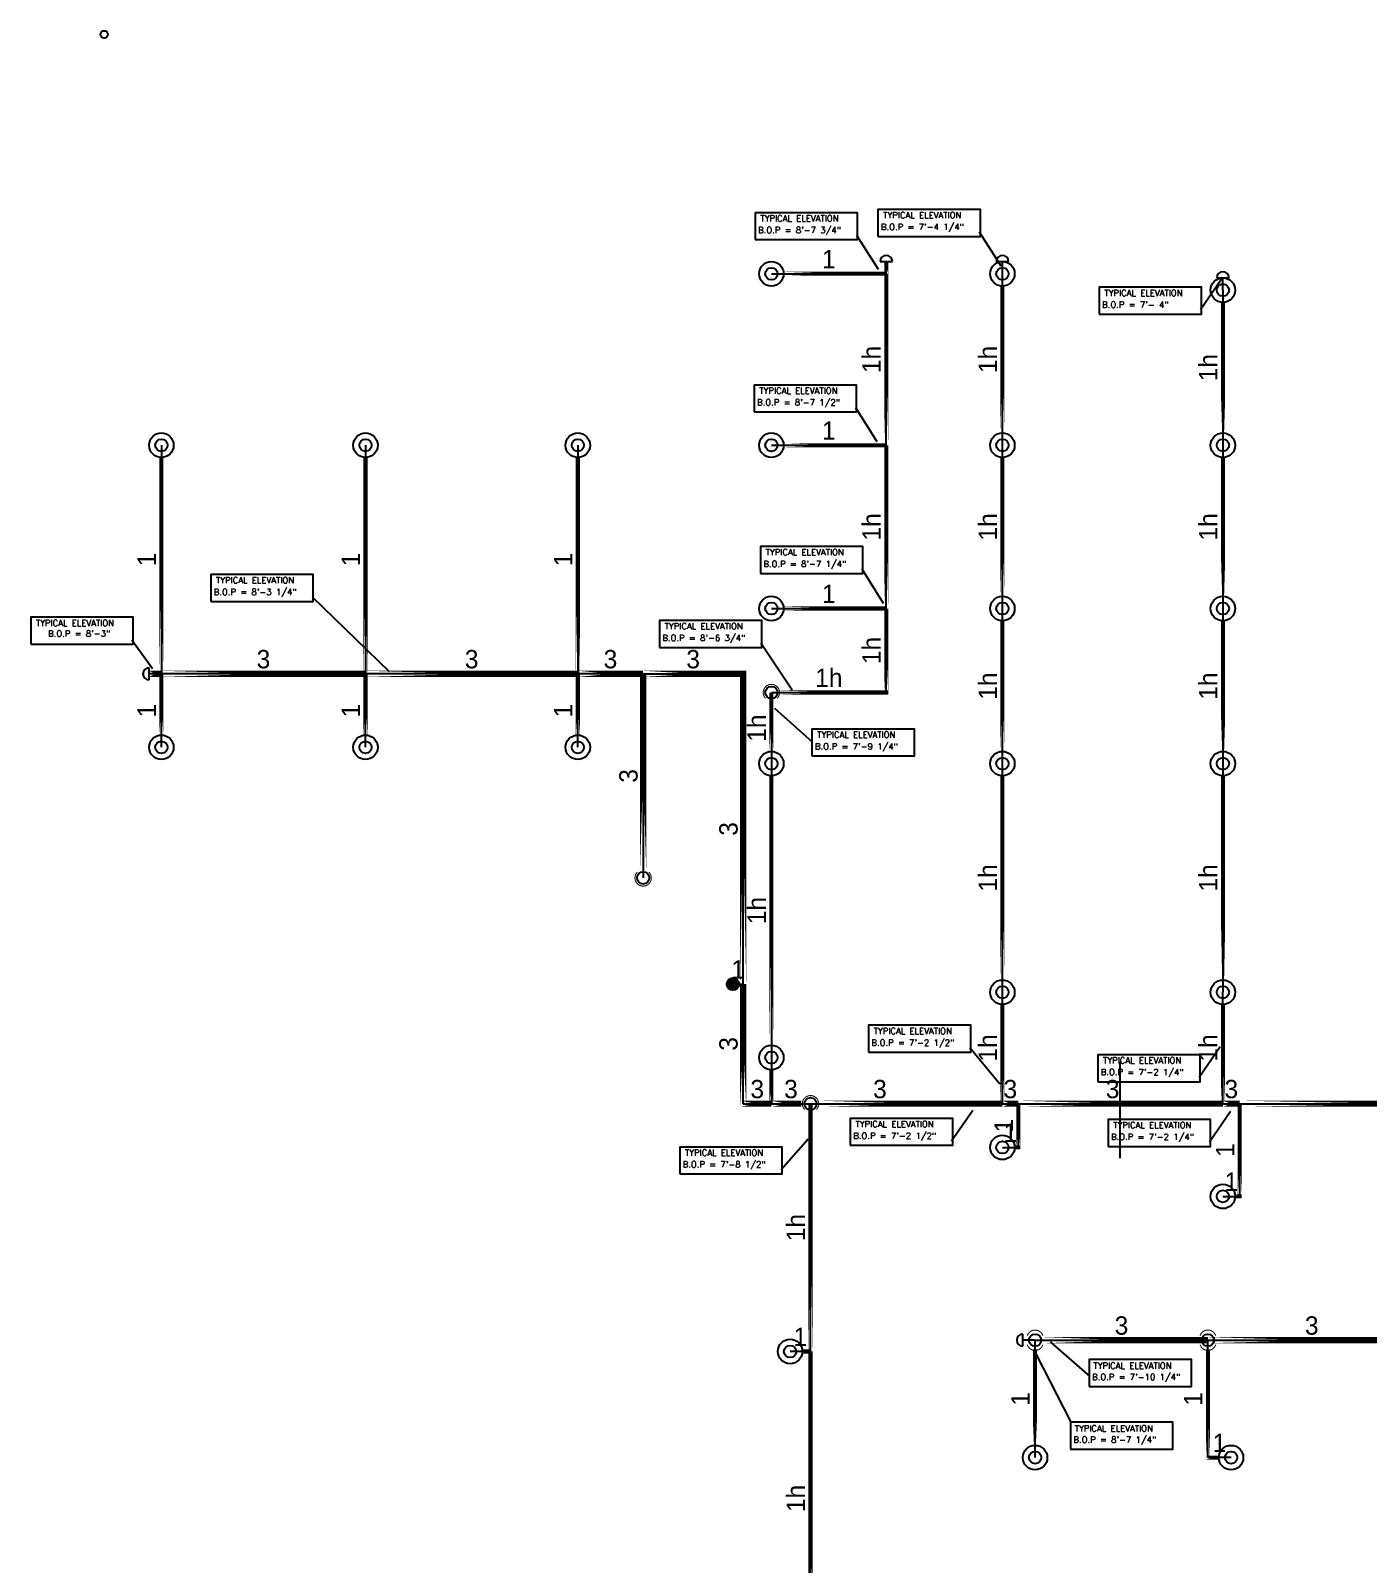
# Model space of a CAD drawing. Header units: inches. Extents: x -3384 to 3968, y -54 to 1448.
# Drawn here: x -3384 to -2729, y 697 to 1448 of the extents above; entities that cross this region are included whole.
import ezdxf
from ezdxf.enums import TextEntityAlignment as Align

# ---------------------------------------------------------------- set-up
doc = ezdxf.new("R2010")
doc.units = ezdxf.units.IN
doc.header["$MEASUREMENT"] = 0
for name, color, linetype in [('conflict', 1, 'Continuous'), ('Coordination', 1, 'Continuous'), ('HEADUP', 1, 'Continuous'), ('PIPEBL', 1, 'Continuous'), ('pipemn', 1, 'Continuous'), ('PIPESPC', 1, 'Continuous'), ('spk-cap', 1, 'Continuous'), ('spk-pipedrop', 1, 'Continuous'), ('spk-piperise', 1, 'Continuous'), ('TIDYPIPE', 1, 'Continuous')]:
    doc.layers.add(name, color=color, linetype=linetype)
doc.styles.add('PIPE', font='PIPE.SHX')
doc.styles.add('ROMAND', font='romand', dxfattribs={"width": 0.75, "height": 1.5})

# ---------------------------------------------------------------- blocks, each defined once
blk = doc.blocks.new('SPRIG1')
for radius in [6, 3]:
    blk.add_circle((0, 0), radius)
blk = doc.blocks.new('drop')
blk.add_circle((0, 0), 3)
for points in [[(0.01, 2.97), (-2.53, -1.59), (-2.62, 1.36)], [(0.01, 2.97), (-2.49, -1.59), (2.52, -1.59)], [(2.52, -1.59), (0.01, 2.97), (2.6, 1.47)], [(2.52, -1.59), (-2.53, -1.59), (0.01, -2.98)]]:
    blk.add_solid(points)
blk = doc.blocks.new('rise')
blk.add_circle((0, 0), 3)
blk = doc.blocks.new('CAP')
blk.add_line((0, 3), (0, -3))
blk.add_arc((0, 0), 3, 270, 90)
blk = doc.blocks.new('PIPESPC')
at = {"layer": 'PIPESPC', "style": 'PIPE', "width": 0.9}
blk.add_attdef('SIZE', text='', height=9, dxfattribs=at).set_placement((0, 4.02), align=Align.CENTER)
at = {"layer": 'PIPESPC', "style": 'PIPE', "flags": 1}
blk.add_attdef('SCHED', (25.3, 3.89), '', height=9, dxfattribs=at)
blk = doc.blocks.new('TIDYRUN')
at = {"const_width": 0.5}
blk.add_lwpolyline([(-2.83, 2.83, -2.414214), (-2.83, -2.83, -1.737895)], format="xyb", dxfattribs=at)
blk = doc.blocks.new('TIDYDROP')
at = {"const_width": 0.5}
for points in [[(-2.18, 3.82, 0.737034), (-2.18, -3.82)], [(2.18, 3.82, -0.737034), (2.18, -3.82)]]:
    blk.add_lwpolyline(points, format="xyb", dxfattribs=at)

msp = doc.modelspace()

# ---------------------------------------------------------------- linework, layer by layer
at = {"layer": 'conflict'}
for p, q in [((-2979.49, 1348.34), (-2968.94, 1331.59)), ((-2919.32, 1349.92), (-2908.78, 1333.17)), ((-2810.96, 1311.81), (-2800.61, 1326.82)), ((-2980.01, 1263.92), (-2969.46, 1247.17)), ((-2976.92, 1184.8), (-2966.37, 1168.05)), ((-3246.17, 1171.07), (-3208.34, 1134.42)), ((-3334.4, 1150.08), (-3324.29, 1135.95)), ((-3026.4, 1148.55), (-3010.99, 1125.55)), ((-3019.68, 1116.59), (-3001.17, 1100)), ((-2924, 950.24), (-2909.19, 932.44)), ((-2811.63, 935.79), (-2801.27, 950.8)), ((-2932.89, 904.6), (-2922.54, 919.61)), ((-2806.62, 904.08), (-2796.27, 919.09)), ((-3016.43, 890.57), (-3003.13, 905.59)), ((-2884.68, 806.1), (-2865.1, 789.15)), ((-2891.43, 799.81), (-2874.72, 767.02))]:
    msp.add_line(p, q, dxfattribs=at)
for points in [[(-2968.97, 1347.67), (-2918.79, 1347.67), (-2918.79, 1360.83), (-2968.97, 1360.83)], [(-3029.13, 1346.09), (-2978.95, 1346.09), (-2978.95, 1359.25), (-3029.13, 1359.25)], [(-2860.6, 1309.56), (-2810.43, 1309.56), (-2810.43, 1322.72), (-2860.6, 1322.72)], [(-3029.65, 1261.67), (-2979.47, 1261.67), (-2979.47, 1274.84), (-3029.65, 1274.84)], [(-3026.56, 1182.55), (-2976.39, 1182.55), (-2976.39, 1195.71), (-3026.56, 1195.71)], [(-3295.82, 1168.82), (-3245.64, 1168.82), (-3245.64, 1181.99), (-3295.82, 1181.99)], [(-3384.02, 1147.95), (-3333.84, 1147.95), (-3333.84, 1161.11), (-3384.02, 1161.11)], [(-3076.04, 1146.3), (-3025.86, 1146.3), (-3025.86, 1159.46), (-3076.04, 1159.46)], [(-3001.29, 1093.11), (-2951.12, 1093.11), (-2951.12, 1106.28), (-3001.29, 1106.28)], [(-2973.64, 947.99), (-2923.46, 947.99), (-2923.46, 961.15), (-2973.64, 961.15)], [(-2861.27, 933.54), (-2811.09, 933.54), (-2811.09, 946.71), (-2861.27, 946.71)], [(-2982.53, 902.35), (-2932.36, 902.35), (-2932.36, 915.51), (-2982.53, 915.51)], [(-2856.27, 901.84), (-2806.09, 901.84), (-2806.09, 915), (-2856.27, 915)], [(-3066.08, 888.32), (-3015.9, 888.32), (-3015.9, 901.49), (-3066.08, 901.49)], [(-2865.53, 784.22), (-2815.36, 784.22), (-2815.36, 797.39), (-2865.53, 797.39)], [(-2874.68, 753.5), (-2824.5, 753.5), (-2824.5, 766.66), (-2874.68, 766.66)]]:
    msp.add_lwpolyline(points, close=True, dxfattribs=at)
at = {"layer": 'Coordination'}
msp.add_line((-2850.25, 896.03), (-2850.25, 943.13), dxfattribs=at)
msp.add_circle((-3348, 1446.65), 1.81, dxfattribs=at)
at = {"layer": 'PIPEBL', "color": 1}
for p, q in [((-2964.9, 1329.35), (-2964.9, 1335.35)), ((-2908, 1329.35), (-2908, 1335.35)), ((-3021.18, 1329.35), (-2964.9, 1329.35)), ((-2964.9, 1245.35), (-2964.9, 1329.35)), ((-2908, 1245.35), (-2908, 1329.35)), ((-2800, 1321.35), (-2800, 1327.35)), ((-2800, 1321.35), (-2800, 1245.35)), ((-3320, 1245.35), (-3320, 1133.35)), ((-3220, 1245.35), (-3220, 1133.35)), ((-3116, 1245.35), (-3116, 1133.35)), ((-3021.18, 1245.35), (-2964.9, 1245.35)), ((-2964.9, 1165.35), (-2964.9, 1245.35)), ((-2908, 1165.35), (-2908, 1245.35)), ((-2800, 1245.35), (-2800, 1165.35)), ((-3021.18, 1165.35), (-2964.9, 1165.35)), ((-2964.9, 1124.19), (-2964.9, 1165.35)), ((-2908, 1089.35), (-2908, 1165.35)), ((-2800, 1165.35), (-2800, 1089.35)), ((-3320, 1097.35), (-3320, 1133.35)), ((-3220, 1097.35), (-3220, 1133.35)), ((-3116, 1097.35), (-3116, 1133.35)), ((-3021.18, 1124.19), (-3021.18, 1089.35)), ((-3021.18, 1124.19), (-2964.9, 1124.19)), ((-3021.18, 1089.35), (-3021.18, 945.35)), ((-2908, 977.35), (-2908, 1089.35)), ((-2800, 1089.35), (-2800, 977.35)), ((-3040, 981.35), (-3035, 981.35)), ((-2908, 922.72), (-2908, 977.35)), ((-2800, 922.72), (-2800, 977.35)), ((-3021.18, 945.35), (-3021.18, 922.72)), ((-3002, 801.35), (-3002, 922.72)), ((-2900.19, 901.35), (-2900.19, 922.72)), ((-2791.73, 877.35), (-2791.73, 922.72)), ((-2908, 901.35), (-2900.19, 901.35)), ((-2800, 877.35), (-2791.73, 877.35)), ((-2892, 749.35), (-2892, 806.87)), ((-2807.34, 749.35), (-2807.34, 806.87)), ((-3002, 801.35), (-3012, 801.35)), ((-3002, 657.35), (-3002, 801.35)), ((-2796, 749.35), (-2807.34, 749.35))]:
    msp.add_line(p, q, dxfattribs=at)
at = {"layer": 'pipemn', "color": 1}
for p, q in [((-3320, 1133.35), (-3326, 1133.35)), ((-3220, 1133.35), (-3320, 1133.35)), ((-3116, 1133.35), (-3220, 1133.35)), ((-3084, 1133.35), (-3116, 1133.35)), ((-3084, 1133.35), (-3035, 1133.35)), ((-3084, 1133.35), (-3084, 1033.35)), ((-3035, 981.35), (-3035, 1133.35)), ((-3035, 922.72), (-3035, 981.35)), ((-3035, 922.72), (-3021.18, 922.72)), ((-3021.18, 922.72), (-3002, 922.72)), ((-3002, 922.72), (-2908, 922.72)), ((-2908, 922.72), (-2900.19, 922.72)), ((-2900.19, 922.72), (-2800, 922.72)), ((-2800, 922.72), (-2791.73, 922.72)), ((-2791.73, 922.72), (-2640, 922.72)), ((-2892, 806.87), (-2898, 806.87)), ((-2892, 806.87), (-2807.34, 806.87)), ((-2807.34, 806.87), (-2705.58, 806.87))]:
    msp.add_line(p, q, dxfattribs=at)
at = {"layer": 'TIDYPIPE', "color": 1}
for points, const_width in [([(-3015.18, 1329.35), (-2964.9, 1329.35)], 2), ([(-2964.9, 1329.35), (-2964.9, 1335.35)], 2), ([(-2964.9, 1245.35), (-2964.9, 1329.35)], 2), ([(-2908, 1251.35), (-2908, 1323.35)], 2), ([(-2800, 1251.35), (-2800, 1315.35)], 2), ([(-3320, 1133.35), (-3320, 1239.35)], 2), ([(-3220, 1133.35), (-3220, 1239.35)], 2), ([(-3116, 1133.35), (-3116, 1239.35)], 2), ([(-3015.18, 1245.35), (-2964.9, 1245.35)], 2), ([(-2964.9, 1165.35), (-2964.9, 1245.35)], 2), ([(-2908, 1171.35), (-2908, 1239.35)], 2), ([(-2800, 1171.35), (-2800, 1239.35)], 2), ([(-3015.18, 1165.35), (-2964.9, 1165.35)], 2), ([(-2964.9, 1123.19), (-2964.9, 1165.35)], 2), ([(-2908, 1095.35), (-2908, 1159.35)], 2), ([(-2800, 1095.35), (-2800, 1159.35)], 2), ([(-3326, 1133.35), (-3320, 1133.35)], 3), ([(-3320, 1133.35), (-3220, 1133.35)], 3), ([(-3220, 1133.35), (-3116, 1133.35)], 3), ([(-3116, 1133.35), (-3084, 1133.35)], 3), ([(-3084, 1133.35), (-3033.5, 1133.35)], 3), ([(-3084, 1037.85), (-3084, 1133.35)], 3), ([(-3035, 981.35), (-3035, 1134.85)], 3), ([(-3320, 1103.35), (-3320, 1133.35)], 2), ([(-3220, 1103.35), (-3220, 1133.35)], 2), ([(-3116, 1103.35), (-3116, 1133.35)], 2), ([(-3021.18, 1095.35), (-3021.18, 1124.19)], 2), ([(-3016.68, 1124.19), (-2963.9, 1124.19)], 2), ([(-3021.18, 951.35), (-3021.18, 1083.35)], 2), ([(-2908, 983.35), (-2908, 1083.35)], 2), ([(-2800, 983.35), (-2800, 1083.35)], 2), ([(-3035, 921.22), (-3035, 981.35)], 3), ([(-2908, 922.72), (-2908, 971.35)], 2), ([(-2800, 922.72), (-2800, 971.35)], 2), ([(-3021.18, 922.72), (-3021.18, 939.35)], 2), ([(-3036.5, 922.72), (-3021.18, 922.72)], 3), ([(-3021.18, 922.72), (-3006.5, 922.72)], 3), ([(-2997.5, 922.72), (-2908, 922.72)], 3), ([(-2908, 922.72), (-2900.19, 922.72)], 3), ([(-2900.19, 922.72), (-2800, 922.72)], 3), ([(-2800, 922.72), (-2791.73, 922.72)], 3), ([(-2791.73, 922.72), (-2640, 922.72)], 3), ([(-3002, 801.35), (-3002, 922.72)], 2), ([(-2900.19, 900.35), (-2900.19, 922.72)], 2), ([(-2791.73, 876.35), (-2791.73, 922.72)], 2), ([(-2902, 901.35), (-2899.19, 901.35)], 2), ([(-2794, 877.35), (-2790.73, 877.35)], 2), ([(-2887.5, 806.87), (-2807.34, 806.87)], 3), ([(-2807.34, 806.87), (-2704.08, 806.87)], 3), ([(-3006, 801.35), (-3002, 801.35)], 2), ([(-3002, 657.35), (-3002, 801.35)], 2), ([(-2892, 755.35), (-2892, 802.37)], 2), ([(-2807.34, 748.35), (-2807.34, 802.37)], 2), ([(-2808.34, 749.35), (-2802, 749.35)], 2)]:
    msp.add_lwpolyline(points, close=True, dxfattribs=dict(at, const_width=const_width))

# ---------------------------------------------------------------- block references
at = {"layer": 'HEADUP'}
for p in [(-3021.18, 1329.35), (-2908, 1329.35), (-2800, 1321.35), (-3320, 1245.35), (-3220, 1245.35), (-3116, 1245.35), (-3021.18, 1245.35), (-2908, 1245.35), (-2800, 1245.35), (-3021.18, 1165.35), (-2908, 1165.35), (-2800, 1165.35), (-3320, 1097.35), (-3220, 1097.35), (-3116, 1097.35), (-3021.18, 1089.35), (-2908, 1089.35), (-2800, 1089.35), (-2908, 977.35), (-2800, 977.35), (-3021.18, 945.35), (-2908, 901.35), (-2800, 877.35), (-3012, 801.35), (-2892, 749.35), (-2796, 749.35)]:
    msp.add_blockref('SPRIG1', p, dxfattribs=at)
at = {"layer": 'PIPESPC'}
ref = msp.add_blockref('PIPESPC', (-2993.04, 1329.35), dxfattribs=at)
ref.add_attrib('SIZE', '1', dxfattribs={"color": 0, "height": 9, "style": 'PIPE'}).set_placement((-2993.04, 1329.35), align=Align.BOTTOM_CENTER)
ref = msp.add_blockref('PIPESPC', (-2964.9, 1287.35), dxfattribs=dict(at, rotation=90))
ref.add_attrib('SIZE', '1h', dxfattribs={"color": 0, "height": 9, "rotation": 90, "style": 'PIPE'}).set_placement((-2964.9, 1287.35), align=Align.BOTTOM_CENTER)
ref = msp.add_blockref('PIPESPC', (-2908, 1287.35), dxfattribs=dict(at, rotation=90))
ref.add_attrib('SIZE', '1h', dxfattribs={"color": 0, "height": 9, "rotation": 90, "style": 'PIPE'}).set_placement((-2908, 1287.35), align=Align.BOTTOM_CENTER)
ref = msp.add_blockref('PIPESPC', (-2800, 1283.35), dxfattribs=dict(at, rotation=90))
ref.add_attrib('SIZE', '1h', dxfattribs={"color": 0, "height": 9, "rotation": 90, "style": 'PIPE'}).set_placement((-2800, 1283.35), align=Align.BOTTOM_CENTER)
ref = msp.add_blockref('PIPESPC', (-2993.04, 1245.35), dxfattribs=at)
ref.add_attrib('SIZE', '1', dxfattribs={"color": 0, "height": 9, "style": 'PIPE'}).set_placement((-2993.04, 1245.35), align=Align.BOTTOM_CENTER)
ref = msp.add_blockref('PIPESPC', (-2964.9, 1205.35), dxfattribs=dict(at, rotation=90))
ref.add_attrib('SIZE', '1h', dxfattribs={"color": 0, "height": 9, "rotation": 90, "style": 'PIPE'}).set_placement((-2964.9, 1205.35), align=Align.BOTTOM_CENTER)
ref = msp.add_blockref('PIPESPC', (-2908, 1205.35), dxfattribs=dict(at, rotation=90))
ref.add_attrib('SIZE', '1h', dxfattribs={"color": 0, "height": 9, "rotation": 90, "style": 'PIPE'}).set_placement((-2908, 1205.35), align=Align.BOTTOM_CENTER)
ref = msp.add_blockref('PIPESPC', (-2800, 1205.35), dxfattribs=dict(at, rotation=90))
ref.add_attrib('SIZE', '1h', dxfattribs={"color": 0, "height": 9, "rotation": 90, "style": 'PIPE'}).set_placement((-2800, 1205.35), align=Align.BOTTOM_CENTER)
ref = msp.add_blockref('PIPESPC', (-3320, 1189.35), dxfattribs=dict(at, rotation=90))
ref.add_attrib('SIZE', '1', dxfattribs={"color": 0, "height": 9, "rotation": 90, "style": 'PIPE'}).set_placement((-3320, 1189.35), align=Align.BOTTOM_CENTER)
ref = msp.add_blockref('PIPESPC', (-3220, 1189.35), dxfattribs=dict(at, rotation=90))
ref.add_attrib('SIZE', '1', dxfattribs={"color": 0, "height": 9, "rotation": 90, "style": 'PIPE'}).set_placement((-3220, 1189.35), align=Align.BOTTOM_CENTER)
ref = msp.add_blockref('PIPESPC', (-3116, 1189.35), dxfattribs=dict(at, rotation=90))
ref.add_attrib('SIZE', '1', dxfattribs={"color": 0, "height": 9, "rotation": 90, "style": 'PIPE'}).set_placement((-3116, 1189.35), align=Align.BOTTOM_CENTER)
ref = msp.add_blockref('PIPESPC', (-2993.04, 1165.35), dxfattribs=at)
ref.add_attrib('SIZE', '1', dxfattribs={"color": 0, "height": 9, "style": 'PIPE'}).set_placement((-2993.04, 1165.35), align=Align.BOTTOM_CENTER)
ref = msp.add_blockref('PIPESPC', (-2964.9, 1144.77), dxfattribs=dict(at, rotation=90))
ref.add_attrib('SIZE', '1h', dxfattribs={"color": 0, "height": 9, "rotation": 90, "style": 'PIPE'}).set_placement((-2964.9, 1144.77), align=Align.BOTTOM_CENTER)
ref = msp.add_blockref('PIPESPC', (-3270, 1133.35), dxfattribs=at)
ref.add_attrib('SIZE', '3', dxfattribs={"color": 0, "height": 9, "style": 'PIPE'}).set_placement((-3270, 1133.35), align=Align.BOTTOM_CENTER)
ref = msp.add_blockref('PIPESPC', (-3168, 1133.35), dxfattribs=at)
ref.add_attrib('SIZE', '3', dxfattribs={"color": 0, "height": 9, "style": 'PIPE'}).set_placement((-3168, 1133.35), align=Align.BOTTOM_CENTER)
ref = msp.add_blockref('PIPESPC', (-3100, 1133.35), dxfattribs=at)
ref.add_attrib('SIZE', '3', dxfattribs={"color": 0, "height": 9, "style": 'PIPE'}).set_placement((-3100, 1133.35), align=Align.BOTTOM_CENTER)
ref = msp.add_blockref('PIPESPC', (-3059.5, 1133.35), dxfattribs=at)
ref.add_attrib('SIZE', '3', dxfattribs={"color": 0, "height": 9, "style": 'PIPE'}).set_placement((-3059.5, 1133.35), align=Align.BOTTOM_CENTER)
ref = msp.add_blockref('PIPESPC', (-2993.04, 1124.19), dxfattribs=at)
ref.add_attrib('SIZE', '1h', dxfattribs={"color": 0, "height": 9, "style": 'PIPE'}).set_placement((-2993.04, 1124.19), align=Align.BOTTOM_CENTER)
ref = msp.add_blockref('PIPESPC', (-2908, 1127.35), dxfattribs=dict(at, rotation=90))
ref.add_attrib('SIZE', '1h', dxfattribs={"color": 0, "height": 9, "rotation": 90, "style": 'PIPE'}).set_placement((-2908, 1127.35), align=Align.BOTTOM_CENTER)
ref = msp.add_blockref('PIPESPC', (-2800, 1127.35), dxfattribs=dict(at, rotation=90))
ref.add_attrib('SIZE', '1h', dxfattribs={"color": 0, "height": 9, "rotation": 90, "style": 'PIPE'}).set_placement((-2800, 1127.35), align=Align.BOTTOM_CENTER)
ref = msp.add_blockref('PIPESPC', (-3320, 1115.35), dxfattribs=dict(at, rotation=90))
ref.add_attrib('SIZE', '1', dxfattribs={"color": 0, "height": 9, "rotation": 90, "style": 'PIPE'}).set_placement((-3320, 1115.35), align=Align.BOTTOM_CENTER)
ref = msp.add_blockref('PIPESPC', (-3220, 1115.35), dxfattribs=dict(at, rotation=90))
ref.add_attrib('SIZE', '1', dxfattribs={"color": 0, "height": 9, "rotation": 90, "style": 'PIPE'}).set_placement((-3220, 1115.35), align=Align.BOTTOM_CENTER)
ref = msp.add_blockref('PIPESPC', (-3116, 1115.35), dxfattribs=dict(at, rotation=90))
ref.add_attrib('SIZE', '1', dxfattribs={"color": 0, "height": 9, "rotation": 90, "style": 'PIPE'}).set_placement((-3116, 1115.35), align=Align.BOTTOM_CENTER)
ref = msp.add_blockref('PIPESPC', (-3021.18, 1106.77), dxfattribs=dict(at, rotation=90))
ref.add_attrib('SIZE', '1h', dxfattribs={"color": 0, "height": 9, "rotation": 90, "style": 'PIPE'}).set_placement((-3021.18, 1106.77), align=Align.BOTTOM_CENTER)
ref = msp.add_blockref('PIPESPC', (-3084, 1083.35), dxfattribs=dict(at, rotation=90))
ref.add_attrib('SIZE', '3', dxfattribs={"color": 0, "height": 9, "rotation": 90, "style": 'PIPE'}).set_placement((-3084, 1083.35), align=Align.BOTTOM_CENTER)
ref = msp.add_blockref('PIPESPC', (-3035, 1057.35), dxfattribs=dict(at, rotation=90))
ref.add_attrib('SIZE', '3', dxfattribs={"color": 0, "height": 9, "rotation": 90, "style": 'PIPE'}).set_placement((-3035, 1057.35), align=Align.BOTTOM_CENTER)
ref = msp.add_blockref('PIPESPC', (-2908, 1033.35), dxfattribs=dict(at, rotation=90))
ref.add_attrib('SIZE', '1h', dxfattribs={"color": 0, "height": 9, "rotation": 90, "style": 'PIPE'}).set_placement((-2908, 1033.35), align=Align.BOTTOM_CENTER)
ref = msp.add_blockref('PIPESPC', (-2800, 1033.35), dxfattribs=dict(at, rotation=90))
ref.add_attrib('SIZE', '1h', dxfattribs={"color": 0, "height": 9, "rotation": 90, "style": 'PIPE'}).set_placement((-2800, 1033.35), align=Align.BOTTOM_CENTER)
ref = msp.add_blockref('PIPESPC', (-3021.18, 1017.35), dxfattribs=dict(at, rotation=90))
ref.add_attrib('SIZE', '1h', dxfattribs={"color": 0, "height": 9, "rotation": 90, "style": 'PIPE'}).set_placement((-3021.18, 1017.35), align=Align.BOTTOM_CENTER)
ref = msp.add_blockref('PIPESPC', (-3037.5, 981.35), dxfattribs=at)
ref.add_attrib('SIZE', '1', dxfattribs={"color": 0, "height": 9, "style": 'PIPE'}).set_placement((-3037.5, 981.35), align=Align.BOTTOM_CENTER)
ref = msp.add_blockref('PIPESPC', (-3035, 952.04), dxfattribs=dict(at, rotation=90))
ref.add_attrib('SIZE', '3', dxfattribs={"color": 0, "height": 9, "rotation": 90, "style": 'PIPE'}).set_placement((-3035, 952.04), align=Align.BOTTOM_CENTER)
ref = msp.add_blockref('PIPESPC', (-2908, 950.04), dxfattribs=dict(at, rotation=90))
ref.add_attrib('SIZE', '1h', dxfattribs={"color": 0, "height": 9, "rotation": 90, "style": 'PIPE'}).set_placement((-2908, 950.04), align=Align.BOTTOM_CENTER)
ref = msp.add_blockref('PIPESPC', (-2800, 950.04), dxfattribs=dict(at, rotation=90))
ref.add_attrib('SIZE', '1h', dxfattribs={"color": 0, "height": 9, "rotation": 90, "style": 'PIPE'}).set_placement((-2800, 950.04), align=Align.BOTTOM_CENTER)
ref = msp.add_blockref('PIPESPC', (-3028.09, 922.72), dxfattribs=at)
ref.add_attrib('SIZE', '3', dxfattribs={"color": 0, "height": 9, "style": 'PIPE'}).set_placement((-3028.09, 922.72), align=Align.BOTTOM_CENTER)
ref = msp.add_blockref('PIPESPC', (-3011.59, 922.72), dxfattribs=at)
ref.add_attrib('SIZE', '3', dxfattribs={"color": 0, "height": 9, "style": 'PIPE'}).set_placement((-3011.59, 922.72), align=Align.BOTTOM_CENTER)
ref = msp.add_blockref('PIPESPC', (-2968, 922.72), dxfattribs=at)
ref.add_attrib('SIZE', '3', dxfattribs={"color": 0, "height": 9, "style": 'PIPE'}).set_placement((-2968, 922.72), align=Align.BOTTOM_CENTER)
ref = msp.add_blockref('PIPESPC', (-2904.1, 922.72), dxfattribs=at)
ref.add_attrib('SIZE', '3', dxfattribs={"color": 0, "height": 9, "style": 'PIPE'}).set_placement((-2904.1, 922.72), align=Align.BOTTOM_CENTER)
ref = msp.add_blockref('PIPESPC', (-2854, 922.72), dxfattribs=at)
ref.add_attrib('SIZE', '3', dxfattribs={"color": 0, "height": 9, "style": 'PIPE'}).set_placement((-2854, 922.72), align=Align.BOTTOM_CENTER)
ref = msp.add_blockref('PIPESPC', (-2795.87, 922.72), dxfattribs=at)
ref.add_attrib('SIZE', '3', dxfattribs={"color": 0, "height": 9, "style": 'PIPE'}).set_placement((-2795.87, 922.72), align=Align.BOTTOM_CENTER)
ref = msp.add_blockref('PIPESPC', (-2900.19, 912.04), dxfattribs=dict(at, rotation=90.00000000000031))
ref.add_attrib('SIZE', '1', dxfattribs={"color": 0, "height": 9, "rotation": 90, "style": 'PIPE'}).set_placement((-2900.19, 912.04), align=Align.BOTTOM_CENTER)
ref = msp.add_blockref('PIPESPC', (-2904.1, 901.35), dxfattribs=at)
ref.add_attrib('SIZE', '1', dxfattribs={"color": 0, "height": 9, "style": 'PIPE'}).set_placement((-2904.1, 901.35), align=Align.BOTTOM_CENTER)
ref = msp.add_blockref('PIPESPC', (-2791.73, 900.04), dxfattribs=dict(at, rotation=90))
ref.add_attrib('SIZE', '1', dxfattribs={"color": 0, "height": 9, "rotation": 90, "style": 'PIPE'}).set_placement((-2791.73, 900.04), align=Align.BOTTOM_CENTER)
ref = msp.add_blockref('PIPESPC', (-2795.87, 877.35), dxfattribs=at)
ref.add_attrib('SIZE', '1', dxfattribs={"color": 0, "height": 9, "style": 'PIPE'}).set_placement((-2795.87, 877.35), align=Align.BOTTOM_CENTER)
ref = msp.add_blockref('PIPESPC', (-3002, 862.04), dxfattribs=dict(at, rotation=90))
ref.add_attrib('SIZE', '1h', dxfattribs={"color": 0, "height": 9, "rotation": 90, "style": 'PIPE'}).set_placement((-3002, 862.04), align=Align.BOTTOM_CENTER)
ref = msp.add_blockref('PIPESPC', (-3007, 801.35), dxfattribs=at)
ref.add_attrib('SIZE', '1', dxfattribs={"color": 0, "height": 9, "style": 'PIPE'}).set_placement((-3007, 801.35), align=Align.BOTTOM_CENTER)
ref = msp.add_blockref('PIPESPC', (-2849.67, 806.87), dxfattribs=at)
ref.add_attrib('SIZE', '3', dxfattribs={"color": 0, "height": 9, "style": 'PIPE'}).set_placement((-2849.67, 806.87), align=Align.BOTTOM_CENTER)
ref = msp.add_blockref('PIPESPC', (-2756.46, 806.87), dxfattribs=at)
ref.add_attrib('SIZE', '3', dxfattribs={"color": 0, "height": 9, "style": 'PIPE'}).set_placement((-2756.46, 806.87), align=Align.BOTTOM_CENTER)
ref = msp.add_blockref('PIPESPC', (-2892, 778.11), dxfattribs=dict(at, rotation=90))
ref.add_attrib('SIZE', '1', dxfattribs={"color": 0, "height": 9, "rotation": 90, "style": 'PIPE'}).set_placement((-2892, 778.11), align=Align.BOTTOM_CENTER)
ref = msp.add_blockref('PIPESPC', (-2807.34, 778.11), dxfattribs=dict(at, rotation=90))
ref.add_attrib('SIZE', '1', dxfattribs={"color": 0, "height": 9, "rotation": 90, "style": 'PIPE'}).set_placement((-2807.34, 778.11), align=Align.BOTTOM_CENTER)
ref = msp.add_blockref('PIPESPC', (-2801.67, 749.35), dxfattribs=at)
ref.add_attrib('SIZE', '1', dxfattribs={"color": 0, "height": 9, "style": 'PIPE'}).set_placement((-2801.67, 749.35), align=Align.BOTTOM_CENTER)
ref = msp.add_blockref('PIPESPC', (-3002, 729.35), dxfattribs=dict(at, rotation=90))
ref.add_attrib('SIZE', '1h', dxfattribs={"color": 0, "height": 9, "rotation": 90, "style": 'PIPE'}).set_placement((-3002, 729.35), align=Align.BOTTOM_CENTER)
at = {"layer": 'spk-cap'}
for p, rotation in [((-2964.9, 1335.35), 90.00000000002773), ((-2908, 1335.35), 90.00000000002773), ((-2800, 1327.35), 90.00000000002773), ((-3326, 1133.35), 180.0000000000556), ((-2898, 806.87), 180.0000000000556)]:
    msp.add_blockref('CAP', p, dxfattribs=dict(at, rotation=rotation))
at = {"layer": 'spk-pipedrop', "rotation": 180.0000000000556}
msp.add_blockref('drop', (-3040, 981.35), dxfattribs=at)
at = {"layer": 'spk-piperise'}
for p, rotation in [((-3021.18, 1124.19), 90.00000000002773), ((-3084, 1033.35), 270.0000000000834), ((-2892, 806.87), 180.0000000000556)]:
    msp.add_blockref('rise', p, dxfattribs=dict(at, rotation=rotation))
for p in [(-3002, 922.72), (-2807.34, 806.87)]:
    msp.add_blockref('rise', p, dxfattribs=at)
at = {"layer": 'TIDYPIPE'}
for name, p, rotation in [('TIDYRUN', (-3021.18, 1124.19), 90), ('TIDYRUN', (-3084, 1033.35), 270), ('TIDYRUN', (-3002, 922.72), 90), ('TIDYDROP', (-2892, 806.87), 270), ('TIDYDROP', (-2807.34, 806.87), 270)]:
    msp.add_blockref(name, p, dxfattribs=dict(at, rotation=rotation))

# ---------------------------------------------------------------- texts
at = {"layer": 'conflict', "style": 'ROMAND'}
for p in [(-3026.56, 1354.97), (-2966.4, 1356.55), (-2858.04, 1318.44), (-3027.08, 1270.56), (-3023.99, 1191.43), (-3293.25, 1177.71), (-3381.47, 1156.71), (-3073.47, 1155.18), (-2998.73, 1101.99), (-2971.07, 956.87), (-2858.7, 942.43), (-2979.97, 911.23), (-2853.7, 910.72), (-3063.51, 897.21), (-2863.43, 792.84), (-2872.58, 762.12)]:
    msp.add_text('TYPICAL ELEVATION', height=3.0375, dxfattribs=at).set_placement(p)
at = {"layer": 'Coordination', "style": 'ROMAND'}
for s, p in [('B.O.P = 8\'-7 3/4"', (-3027.68, 1349.24)), ('B.O.P = 7\'-4 1/4"', (-2967.51, 1350.82)), ('B.O.P = 7\'- 4"', (-2859.15, 1312.71)), ('B.O.P = 8\'-7 1/2"', (-3028.2, 1264.83)), ('B.O.P = 8\'-7 1/4"', (-3025.11, 1185.7)), ('B.O.P = 8\'-3 1/4"', (-3294.36, 1171.97)), ('B.O.P = 8\'-3"', (-3375.48, 1151.58)), ('B.O.P = 8\'-6 3/4"', (-3074.59, 1149.45)), ('B.O.P = 7\'-9 1/4"', (-2999.84, 1096.26)), ('B.O.P = 7\'-2 1/2"', (-2972.19, 951.14)), ('B.O.P = 7\'-2 1/4"', (-2859.82, 936.7)), ('B.O.P = 7\'-2 1/2"', (-2981.08, 905.5)), ('B.O.P = 7\'-2 1/4"', (-2854.81, 904.99)), ('B.O.P = 7\'-8 1/2"', (-3064.62, 891.48)), ('B.O.P = 7\'-10 1/4"', (-2864.08, 787.37)), ('B.O.P = 8\'-7 1/4"', (-2873.22, 756.65))]:
    msp.add_text(s, height=3.0375, dxfattribs=at).set_placement(p)

doc.saveas('drawing.dxf')
